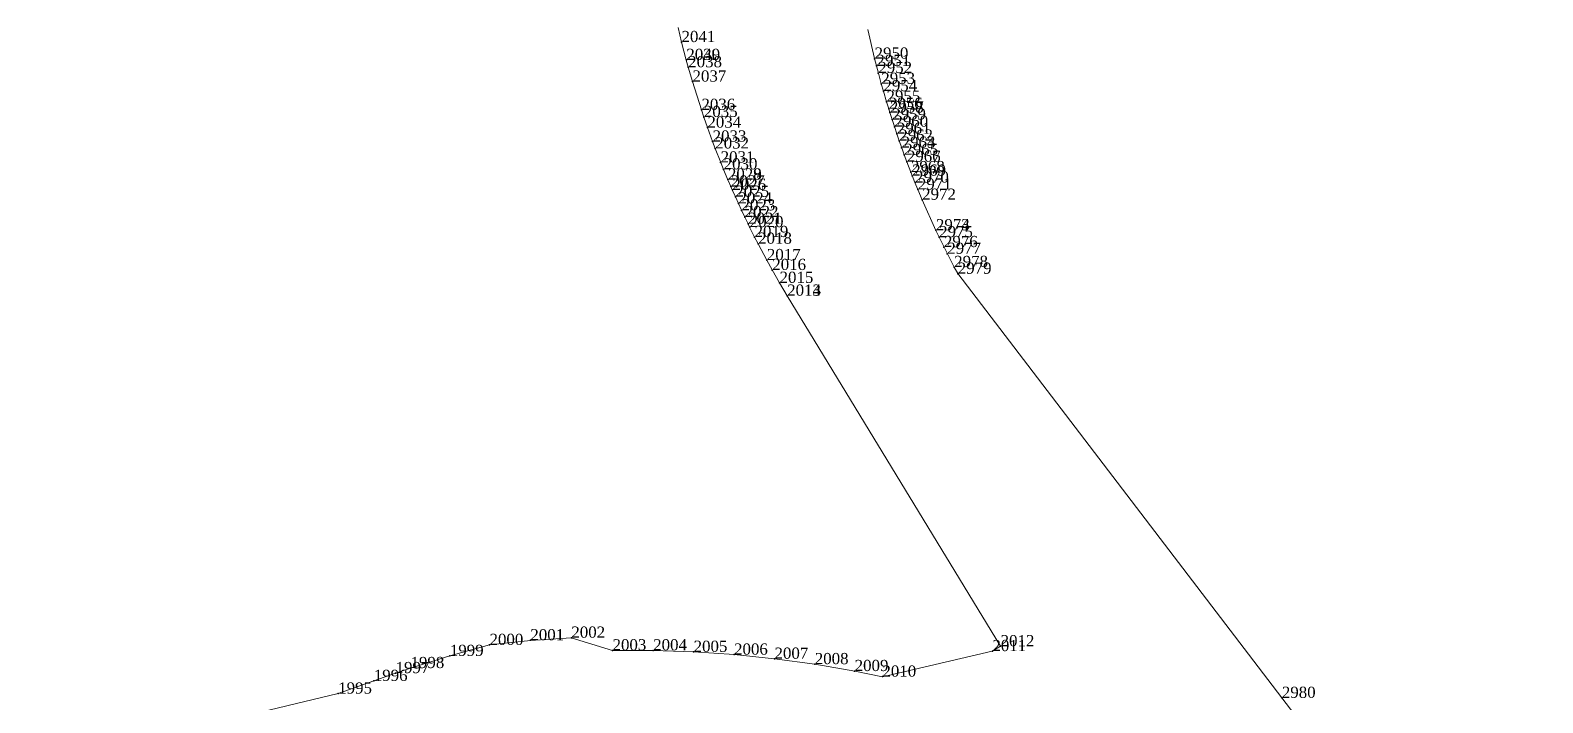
# Model space of a CAD drawing. Header units: metres. Extents: x 543554 to 549226, y 1840763 to 1844579.
# Drawn here: x 546846.2 to 546927.3, y 1842365.2 to 1842401.3 of the extents above; entities that cross this region are included whole.
import ezdxf

# ---------------------------------------------------------------- set-up
doc = ezdxf.new("R2010")
doc.units = ezdxf.units.M
doc.header["$MEASUREMENT"] = 0
for name, color, linetype, lineweight in [('Level 12', 7, 'Continuous', 0), ('Level 30', 7, 'Continuous', 0), ('Level 7', 7, 'Continuous', 0)]:
    doc.layers.add(name, color=color, linetype=linetype, lineweight=lineweight)
doc.styles.add('Style-Vntime', font='Vntime.shx')

# ---------------------------------------------------------------- blocks, each defined once
blk = doc.blocks.new('DDCT')
at = {"layer": 'Level 7', "color": 3, "linetype": 'Continuous', "lineweight": 30}
blk.add_point((0, 0), dxfattribs=at)
blk = doc.blocks.new('SHMIA_1994')
at = {"layer": 'Level 12', "color": 2, "linetype": 'Continuous', "lineweight": 0, "style": 'Style-Vntime'}
blk.add_text('1995', height=0.6, dxfattribs=at).set_placement((0, 0))
blk = doc.blocks.new('SHMIA_1995')
at = {"layer": 'Level 12', "color": 2, "linetype": 'Continuous', "lineweight": 0, "style": 'Style-Vntime'}
blk.add_text('1996', height=0.6, dxfattribs=at).set_placement((0, 0))
blk = doc.blocks.new('SHMIA_1996')
at = {"layer": 'Level 12', "color": 2, "linetype": 'Continuous', "lineweight": 0, "style": 'Style-Vntime'}
blk.add_text('1997', height=0.6, dxfattribs=at).set_placement((0, 0))
blk = doc.blocks.new('SHMIA_1997')
at = {"layer": 'Level 12', "color": 2, "linetype": 'Continuous', "lineweight": 0, "style": 'Style-Vntime'}
blk.add_text('1998', height=0.6, dxfattribs=at).set_placement((0, 0))
blk = doc.blocks.new('SHMIA_1998')
at = {"layer": 'Level 12', "color": 2, "linetype": 'Continuous', "lineweight": 0, "style": 'Style-Vntime'}
blk.add_text('1999', height=0.6, dxfattribs=at).set_placement((0, 0))
blk = doc.blocks.new('SHMIA_1999')
at = {"layer": 'Level 12', "color": 2, "linetype": 'Continuous', "lineweight": 0, "style": 'Style-Vntime'}
blk.add_text('2000', height=0.6, dxfattribs=at).set_placement((0, 0))
blk = doc.blocks.new('SHMIA_2000')
at = {"layer": 'Level 12', "color": 2, "linetype": 'Continuous', "lineweight": 0, "style": 'Style-Vntime'}
blk.add_text('2001', height=0.6, dxfattribs=at).set_placement((0, 0))
blk = doc.blocks.new('SHMIA_2001')
at = {"layer": 'Level 12', "color": 2, "linetype": 'Continuous', "lineweight": 0, "style": 'Style-Vntime'}
blk.add_text('2002', height=0.6, dxfattribs=at).set_placement((0, 0))
blk = doc.blocks.new('SHMIA_2002')
at = {"layer": 'Level 12', "color": 2, "linetype": 'Continuous', "lineweight": 0, "style": 'Style-Vntime'}
blk.add_text('2003', height=0.6, dxfattribs=at).set_placement((0, 0))
blk = doc.blocks.new('SHMIA_2003')
at = {"layer": 'Level 12', "color": 2, "linetype": 'Continuous', "lineweight": 0, "style": 'Style-Vntime'}
blk.add_text('2004', height=0.6, dxfattribs=at).set_placement((0, 0))
blk = doc.blocks.new('SHMIA_2004')
at = {"layer": 'Level 12', "color": 2, "linetype": 'Continuous', "lineweight": 0, "style": 'Style-Vntime'}
blk.add_text('2005', height=0.6, dxfattribs=at).set_placement((0, 0))
blk = doc.blocks.new('SHMIA_2005')
at = {"layer": 'Level 12', "color": 2, "linetype": 'Continuous', "lineweight": 0, "style": 'Style-Vntime'}
blk.add_text('2006', height=0.6, dxfattribs=at).set_placement((0, 0))
blk = doc.blocks.new('SHMIA_2006')
at = {"layer": 'Level 12', "color": 2, "linetype": 'Continuous', "lineweight": 0, "style": 'Style-Vntime'}
blk.add_text('2007', height=0.6, dxfattribs=at).set_placement((0, 0))
blk = doc.blocks.new('SHMIA_2007')
at = {"layer": 'Level 12', "color": 2, "linetype": 'Continuous', "lineweight": 0, "style": 'Style-Vntime'}
blk.add_text('2008', height=0.6, dxfattribs=at).set_placement((0, 0))
blk = doc.blocks.new('SHMIA_2008')
at = {"layer": 'Level 12', "color": 2, "linetype": 'Continuous', "lineweight": 0, "style": 'Style-Vntime'}
blk.add_text('2009', height=0.6, dxfattribs=at).set_placement((0, 0))
blk = doc.blocks.new('SHMIA_2009')
at = {"layer": 'Level 12', "color": 2, "linetype": 'Continuous', "lineweight": 0, "style": 'Style-Vntime'}
blk.add_text('2010', height=0.6, dxfattribs=at).set_placement((0, 0))
blk = doc.blocks.new('SHMIA_2010')
at = {"layer": 'Level 12', "color": 2, "linetype": 'Continuous', "lineweight": 0, "style": 'Style-Vntime'}
blk.add_text('2011', height=0.6, dxfattribs=at).set_placement((0, 0))
blk = doc.blocks.new('SHMIA_2011')
at = {"layer": 'Level 12', "color": 2, "linetype": 'Continuous', "lineweight": 0, "style": 'Style-Vntime'}
blk.add_text('2012', height=0.6, dxfattribs=at).set_placement((0, 0))
blk = doc.blocks.new('SHMIA_2012')
at = {"layer": 'Level 12', "color": 2, "linetype": 'Continuous', "lineweight": 0, "style": 'Style-Vntime'}
blk.add_text('2013', height=0.6, dxfattribs=at).set_placement((0, 0))
blk = doc.blocks.new('SHMIA_2013')
at = {"layer": 'Level 12', "color": 2, "linetype": 'Continuous', "lineweight": 0, "style": 'Style-Vntime'}
blk.add_text('2014', height=0.6, dxfattribs=at).set_placement((0, 0))
blk = doc.blocks.new('SHMIA_2014')
at = {"layer": 'Level 12', "color": 2, "linetype": 'Continuous', "lineweight": 0, "style": 'Style-Vntime'}
blk.add_text('2015', height=0.6, dxfattribs=at).set_placement((0, 0))
blk = doc.blocks.new('SHMIA_2015')
at = {"layer": 'Level 12', "color": 2, "linetype": 'Continuous', "lineweight": 0, "style": 'Style-Vntime'}
blk.add_text('2016', height=0.6, dxfattribs=at).set_placement((0, 0))
blk = doc.blocks.new('SHMIA_2016')
at = {"layer": 'Level 12', "color": 2, "linetype": 'Continuous', "lineweight": 0, "style": 'Style-Vntime'}
blk.add_text('2017', height=0.6, dxfattribs=at).set_placement((0, 0))
blk = doc.blocks.new('SHMIA_2017')
at = {"layer": 'Level 12', "color": 2, "linetype": 'Continuous', "lineweight": 0, "style": 'Style-Vntime'}
blk.add_text('2018', height=0.6, dxfattribs=at).set_placement((0, 0))
blk = doc.blocks.new('SHMIA_2018')
at = {"layer": 'Level 12', "color": 2, "linetype": 'Continuous', "lineweight": 0, "style": 'Style-Vntime'}
blk.add_text('2019', height=0.6, dxfattribs=at).set_placement((0, 0))
blk = doc.blocks.new('SHMIA_2019')
at = {"layer": 'Level 12', "color": 2, "linetype": 'Continuous', "lineweight": 0, "style": 'Style-Vntime'}
blk.add_text('2020', height=0.6, dxfattribs=at).set_placement((0, 0))
blk = doc.blocks.new('SHMIA_2020')
at = {"layer": 'Level 12', "color": 2, "linetype": 'Continuous', "lineweight": 0, "style": 'Style-Vntime'}
blk.add_text('2021', height=0.6, dxfattribs=at).set_placement((0, 0))
blk = doc.blocks.new('SHMIA_2021')
at = {"layer": 'Level 12', "color": 2, "linetype": 'Continuous', "lineweight": 0, "style": 'Style-Vntime'}
blk.add_text('2022', height=0.6, dxfattribs=at).set_placement((0, 0))
blk = doc.blocks.new('SHMIA_2022')
at = {"layer": 'Level 12', "color": 2, "linetype": 'Continuous', "lineweight": 0, "style": 'Style-Vntime'}
blk.add_text('2023', height=0.6, dxfattribs=at).set_placement((0, 0))
blk = doc.blocks.new('SHMIA_2023')
at = {"layer": 'Level 12', "color": 2, "linetype": 'Continuous', "lineweight": 0, "style": 'Style-Vntime'}
blk.add_text('2024', height=0.6, dxfattribs=at).set_placement((0, 0))
blk = doc.blocks.new('SHMIA_2024')
at = {"layer": 'Level 12', "color": 2, "linetype": 'Continuous', "lineweight": 0, "style": 'Style-Vntime'}
blk.add_text('2025', height=0.6, dxfattribs=at).set_placement((0, 0))
blk = doc.blocks.new('SHMIA_2025')
at = {"layer": 'Level 12', "color": 2, "linetype": 'Continuous', "lineweight": 0, "style": 'Style-Vntime'}
blk.add_text('2026', height=0.6, dxfattribs=at).set_placement((0, 0))
blk = doc.blocks.new('SHMIA_2026')
at = {"layer": 'Level 12', "color": 2, "linetype": 'Continuous', "lineweight": 0, "style": 'Style-Vntime'}
blk.add_text('2027', height=0.6, dxfattribs=at).set_placement((0, 0))
blk = doc.blocks.new('SHMIA_2027')
at = {"layer": 'Level 12', "color": 2, "linetype": 'Continuous', "lineweight": 0, "style": 'Style-Vntime'}
blk.add_text('2028', height=0.6, dxfattribs=at).set_placement((0, 0))
blk = doc.blocks.new('SHMIA_2028')
at = {"layer": 'Level 12', "color": 2, "linetype": 'Continuous', "lineweight": 0, "style": 'Style-Vntime'}
blk.add_text('2029', height=0.6, dxfattribs=at).set_placement((0, 0))
blk = doc.blocks.new('SHMIA_2029')
at = {"layer": 'Level 12', "color": 2, "linetype": 'Continuous', "lineweight": 0, "style": 'Style-Vntime'}
blk.add_text('2030', height=0.6, dxfattribs=at).set_placement((0, 0))
blk = doc.blocks.new('SHMIA_2030')
at = {"layer": 'Level 12', "color": 2, "linetype": 'Continuous', "lineweight": 0, "style": 'Style-Vntime'}
blk.add_text('2031', height=0.6, dxfattribs=at).set_placement((0, 0))
blk = doc.blocks.new('SHMIA_2031')
at = {"layer": 'Level 12', "color": 2, "linetype": 'Continuous', "lineweight": 0, "style": 'Style-Vntime'}
blk.add_text('2032', height=0.6, dxfattribs=at).set_placement((0, 0))
blk = doc.blocks.new('SHMIA_2032')
at = {"layer": 'Level 12', "color": 2, "linetype": 'Continuous', "lineweight": 0, "style": 'Style-Vntime'}
blk.add_text('2033', height=0.6, dxfattribs=at).set_placement((0, 0))
blk = doc.blocks.new('SHMIA_2033')
at = {"layer": 'Level 12', "color": 2, "linetype": 'Continuous', "lineweight": 0, "style": 'Style-Vntime'}
blk.add_text('2034', height=0.6, dxfattribs=at).set_placement((0, 0))
blk = doc.blocks.new('SHMIA_2034')
at = {"layer": 'Level 12', "color": 2, "linetype": 'Continuous', "lineweight": 0, "style": 'Style-Vntime'}
blk.add_text('2035', height=0.6, dxfattribs=at).set_placement((0, 0))
blk = doc.blocks.new('SHMIA_2035')
at = {"layer": 'Level 12', "color": 2, "linetype": 'Continuous', "lineweight": 0, "style": 'Style-Vntime'}
blk.add_text('2036', height=0.6, dxfattribs=at).set_placement((0, 0))
blk = doc.blocks.new('SHMIA_2036')
at = {"layer": 'Level 12', "color": 2, "linetype": 'Continuous', "lineweight": 0, "style": 'Style-Vntime'}
blk.add_text('2037', height=0.6, dxfattribs=at).set_placement((0, 0))
blk = doc.blocks.new('SHMIA_2037')
at = {"layer": 'Level 12', "color": 2, "linetype": 'Continuous', "lineweight": 0, "style": 'Style-Vntime'}
blk.add_text('2038', height=0.6, dxfattribs=at).set_placement((0, 0))
blk = doc.blocks.new('SHMIA_2038')
at = {"layer": 'Level 12', "color": 2, "linetype": 'Continuous', "lineweight": 0, "style": 'Style-Vntime'}
blk.add_text('2039', height=0.6, dxfattribs=at).set_placement((0, 0))
blk = doc.blocks.new('SHMIA_2039')
at = {"layer": 'Level 12', "color": 2, "linetype": 'Continuous', "lineweight": 0, "style": 'Style-Vntime'}
blk.add_text('2040', height=0.6, dxfattribs=at).set_placement((0, 0))
blk = doc.blocks.new('SHMIA_2040')
at = {"layer": 'Level 12', "color": 2, "linetype": 'Continuous', "lineweight": 0, "style": 'Style-Vntime'}
blk.add_text('2041', height=0.6, dxfattribs=at).set_placement((0, 0))
blk = doc.blocks.new('SHMIA_2949')
at = {"layer": 'Level 12', "color": 2, "linetype": 'Continuous', "lineweight": 0, "style": 'Style-Vntime'}
blk.add_text('2950', height=0.6, dxfattribs=at).set_placement((0, 0))
blk = doc.blocks.new('SHMIA_2950')
at = {"layer": 'Level 12', "color": 2, "linetype": 'Continuous', "lineweight": 0, "style": 'Style-Vntime'}
blk.add_text('2951', height=0.6, dxfattribs=at).set_placement((0, 0))
blk = doc.blocks.new('SHMIA_2951')
at = {"layer": 'Level 12', "color": 2, "linetype": 'Continuous', "lineweight": 0, "style": 'Style-Vntime'}
blk.add_text('2952', height=0.6, dxfattribs=at).set_placement((0, 0))
blk = doc.blocks.new('SHMIA_2952')
at = {"layer": 'Level 12', "color": 2, "linetype": 'Continuous', "lineweight": 0, "style": 'Style-Vntime'}
blk.add_text('2953', height=0.6, dxfattribs=at).set_placement((0, 0))
blk = doc.blocks.new('SHMIA_2953')
at = {"layer": 'Level 12', "color": 2, "linetype": 'Continuous', "lineweight": 0, "style": 'Style-Vntime'}
blk.add_text('2954', height=0.6, dxfattribs=at).set_placement((0, 0))
blk = doc.blocks.new('SHMIA_2954')
at = {"layer": 'Level 12', "color": 2, "linetype": 'Continuous', "lineweight": 0, "style": 'Style-Vntime'}
blk.add_text('2955', height=0.6, dxfattribs=at).set_placement((0, 0))
blk = doc.blocks.new('SHMIA_2955')
at = {"layer": 'Level 12', "color": 2, "linetype": 'Continuous', "lineweight": 0, "style": 'Style-Vntime'}
blk.add_text('2956', height=0.6, dxfattribs=at).set_placement((0, 0))
blk = doc.blocks.new('SHMIA_2956')
at = {"layer": 'Level 12', "color": 2, "linetype": 'Continuous', "lineweight": 0, "style": 'Style-Vntime'}
blk.add_text('2957', height=0.6, dxfattribs=at).set_placement((0, 0))
blk = doc.blocks.new('SHMIA_2957')
at = {"layer": 'Level 12', "color": 2, "linetype": 'Continuous', "lineweight": 0, "style": 'Style-Vntime'}
blk.add_text('2958', height=0.6, dxfattribs=at).set_placement((0, 0))
blk = doc.blocks.new('SHMIA_2958')
at = {"layer": 'Level 12', "color": 2, "linetype": 'Continuous', "lineweight": 0, "style": 'Style-Vntime'}
blk.add_text('2959', height=0.6, dxfattribs=at).set_placement((0, 0))
blk = doc.blocks.new('SHMIA_2959')
at = {"layer": 'Level 12', "color": 2, "linetype": 'Continuous', "lineweight": 0, "style": 'Style-Vntime'}
blk.add_text('2960', height=0.6, dxfattribs=at).set_placement((0, 0))
blk = doc.blocks.new('SHMIA_2960')
at = {"layer": 'Level 12', "color": 2, "linetype": 'Continuous', "lineweight": 0, "style": 'Style-Vntime'}
blk.add_text('2961', height=0.6, dxfattribs=at).set_placement((0, 0))
blk = doc.blocks.new('SHMIA_2961')
at = {"layer": 'Level 12', "color": 2, "linetype": 'Continuous', "lineweight": 0, "style": 'Style-Vntime'}
blk.add_text('2962', height=0.6, dxfattribs=at).set_placement((0, 0))
blk = doc.blocks.new('SHMIA_2962')
at = {"layer": 'Level 12', "color": 2, "linetype": 'Continuous', "lineweight": 0, "style": 'Style-Vntime'}
blk.add_text('2963', height=0.6, dxfattribs=at).set_placement((0, 0))
blk = doc.blocks.new('SHMIA_2963')
at = {"layer": 'Level 12', "color": 2, "linetype": 'Continuous', "lineweight": 0, "style": 'Style-Vntime'}
blk.add_text('2964', height=0.6, dxfattribs=at).set_placement((0, 0))
blk = doc.blocks.new('SHMIA_2964')
at = {"layer": 'Level 12', "color": 2, "linetype": 'Continuous', "lineweight": 0, "style": 'Style-Vntime'}
blk.add_text('2965', height=0.6, dxfattribs=at).set_placement((0, 0))
blk = doc.blocks.new('SHMIA_2965')
at = {"layer": 'Level 12', "color": 2, "linetype": 'Continuous', "lineweight": 0, "style": 'Style-Vntime'}
blk.add_text('2966', height=0.6, dxfattribs=at).set_placement((0, 0))
blk = doc.blocks.new('SHMIA_2966')
at = {"layer": 'Level 12', "color": 2, "linetype": 'Continuous', "lineweight": 0, "style": 'Style-Vntime'}
blk.add_text('2967', height=0.6, dxfattribs=at).set_placement((0, 0))
blk = doc.blocks.new('SHMIA_2967')
at = {"layer": 'Level 12', "color": 2, "linetype": 'Continuous', "lineweight": 0, "style": 'Style-Vntime'}
blk.add_text('2968', height=0.6, dxfattribs=at).set_placement((0, 0))
blk = doc.blocks.new('SHMIA_2968')
at = {"layer": 'Level 12', "color": 2, "linetype": 'Continuous', "lineweight": 0, "style": 'Style-Vntime'}
blk.add_text('2969', height=0.6, dxfattribs=at).set_placement((0, 0))
blk = doc.blocks.new('SHMIA_2969')
at = {"layer": 'Level 12', "color": 2, "linetype": 'Continuous', "lineweight": 0, "style": 'Style-Vntime'}
blk.add_text('2970', height=0.6, dxfattribs=at).set_placement((0, 0))
blk = doc.blocks.new('SHMIA_2970')
at = {"layer": 'Level 12', "color": 2, "linetype": 'Continuous', "lineweight": 0, "style": 'Style-Vntime'}
blk.add_text('2971', height=0.6, dxfattribs=at).set_placement((0, 0))
blk = doc.blocks.new('SHMIA_2971')
at = {"layer": 'Level 12', "color": 2, "linetype": 'Continuous', "lineweight": 0, "style": 'Style-Vntime'}
blk.add_text('2972', height=0.6, dxfattribs=at).set_placement((0, 0))
blk = doc.blocks.new('SHMIA_2972')
at = {"layer": 'Level 12', "color": 2, "linetype": 'Continuous', "lineweight": 0, "style": 'Style-Vntime'}
blk.add_text('2973', height=0.6, dxfattribs=at).set_placement((0, 0))
blk = doc.blocks.new('SHMIA_2973')
at = {"layer": 'Level 12', "color": 2, "linetype": 'Continuous', "lineweight": 0, "style": 'Style-Vntime'}
blk.add_text('2974', height=0.6, dxfattribs=at).set_placement((0, 0))
blk = doc.blocks.new('SHMIA_2974')
at = {"layer": 'Level 12', "color": 2, "linetype": 'Continuous', "lineweight": 0, "style": 'Style-Vntime'}
blk.add_text('2975', height=0.6, dxfattribs=at).set_placement((0, 0))
blk = doc.blocks.new('SHMIA_2975')
at = {"layer": 'Level 12', "color": 2, "linetype": 'Continuous', "lineweight": 0, "style": 'Style-Vntime'}
blk.add_text('2976', height=0.6, dxfattribs=at).set_placement((0, 0))
blk = doc.blocks.new('SHMIA_2976')
at = {"layer": 'Level 12', "color": 2, "linetype": 'Continuous', "lineweight": 0, "style": 'Style-Vntime'}
blk.add_text('2977', height=0.6, dxfattribs=at).set_placement((0, 0))
blk = doc.blocks.new('SHMIA_2977')
at = {"layer": 'Level 12', "color": 2, "linetype": 'Continuous', "lineweight": 0, "style": 'Style-Vntime'}
blk.add_text('2978', height=0.6, dxfattribs=at).set_placement((0, 0))
blk = doc.blocks.new('SHMIA_2978')
at = {"layer": 'Level 12', "color": 2, "linetype": 'Continuous', "lineweight": 0, "style": 'Style-Vntime'}
blk.add_text('2979', height=0.6, dxfattribs=at).set_placement((0, 0))
blk = doc.blocks.new('SHMIA_2979')
at = {"layer": 'Level 12', "color": 2, "linetype": 'Continuous', "lineweight": 0, "style": 'Style-Vntime'}
blk.add_text('2980', height=0.6, dxfattribs=at).set_placement((0, 0))

msp = doc.modelspace()

# ---------------------------------------------------------------- linework, layer by layer
at = {"layer": 'Level 30', "color": 2, "linetype": 'Continuous', "lineweight": 0, "flags": 128}
for points in [[(546846.1883, 1842361.7011), (546862.7119, 1842365.66), (546864.6163, 1842366.3405), (546865.785, 1842366.7581), (546866.5902, 1842367.0292), (546868.6969, 1842367.6835), (546870.8342, 1842368.2686), (546873.0213, 1842368.5182), (546875.2184, 1842368.6606), (546877.43, 1842367.981), (546879.6066, 1842367.9769), (546881.782, 1842367.9002), (546883.9535, 1842367.7511), (546886.1189, 1842367.5297), (546888.2757, 1842367.2362), (546890.4216, 1842366.871), (546891.9098, 1842366.5664), (546897.8054, 1842367.937), (546898.2466, 1842368.2007), (546886.8011, 1842387.0098), (546886.8011, 1842387.0099), (546886.3935, 1842387.6982), (546885.9969, 1842388.393), (546885.7068, 1842388.9182), (546885.2374, 1842389.8011), (546885.0546, 1842390.1569), (546884.7857, 1842390.6933), (546884.6975, 1842390.8728), (546884.5233, 1842391.2328), (546884.3519, 1842391.5943), (546884.1835, 1842391.9571), (546884.018, 1842392.3212), (546883.8553, 1842392.6867), (546883.7751, 1842392.8699), (546883.6169, 1842393.2372), (546883.6169, 1842393.2373), (546883.3851, 1842393.7907), (546883.2343, 1842394.1611), (546882.9415, 1842394.9056), (546882.7996, 1842395.2796), (546882.5248, 1842396.0309), (546882.3266, 1842396.5972), (546882.1982, 1842396.9761), (546881.7152, 1842398.5014), (546881.4921, 1842399.2696), (546881.3851, 1842399.655), (546881.3851, 1842399.6551), (546881.1313, 1842400.6223), (546880.9422, 1842401.3996)], [(546891.1309, 1842401.2903), (546891.4933, 1842399.732), (546891.5916, 1842399.3443), (546891.6931, 1842398.9574), (546891.8511, 1842398.3786), (546891.9603, 1842397.9938), (546892.1299, 1842397.4182), (546892.2467, 1842397.0357), (546892.3063, 1842396.8448), (546892.3063, 1842396.8447), (546892.4278, 1842396.4636), (546892.5523, 1842396.0835), (546892.6798, 1842395.7044), (546892.8103, 1842395.3263), (546892.9439, 1842394.9493), (546892.9439, 1842394.9492), (546893.0805, 1842394.5733), (546893.2201, 1842394.1985), (546893.2201, 1842394.1984), (546893.4351, 1842393.6383), (546893.5083, 1842393.4522), (546893.6568, 1842393.0808), (546893.8083, 1842392.7106), (546894.0412, 1842392.1576), (546894.7792, 1842390.516), (546894.7792, 1842390.5159), (546894.9512, 1842390.1548), (546895.2146, 1842389.6157), (546895.3938, 1842389.2581), (546895.7607, 1842388.5472), (546895.9484, 1842388.194), (546913.3444, 1842365.4285), (546927.3379, 1842347.1156)]]:
    msp.add_lwpolyline(points, dxfattribs=at)

# ---------------------------------------------------------------- block references
at = {"layer": 'Level 12', "color": 2, "linetype": 'Continuous', "lineweight": 0}
for name, p in [('SHMIA_2040', (546881.13, 1842400.62)), ('SHMIA_2038', (546881.39, 1842399.66)), ('SHMIA_2039', (546881.39, 1842399.66)), ('SHMIA_2949', (546891.49, 1842399.73)), ('SHMIA_2037', (546881.49, 1842399.27)), ('SHMIA_2950', (546891.59, 1842399.34)), ('SHMIA_2951', (546891.69, 1842398.96)), ('SHMIA_2036', (546881.72, 1842398.5)), ('SHMIA_2952', (546891.85, 1842398.38)), ('SHMIA_2953', (546891.96, 1842397.99)), ('SHMIA_2954', (546892.13, 1842397.42)), ('SHMIA_2035', (546882.2, 1842396.98)), ('SHMIA_2034', (546882.33, 1842396.6)), ('SHMIA_2955', (546892.25, 1842397.04)), ('SHMIA_2957', (546892.31, 1842396.84)), ('SHMIA_2956', (546892.31, 1842396.84)), ('SHMIA_2958', (546892.43, 1842396.46)), ('SHMIA_2033', (546882.52, 1842396.03)), ('SHMIA_2959', (546892.55, 1842396.08)), ('SHMIA_2960', (546892.68, 1842395.7)), ('SHMIA_2032', (546882.8, 1842395.28)), ('SHMIA_2031', (546882.94, 1842394.91)), ('SHMIA_2961', (546892.81, 1842395.33)), ('SHMIA_2962', (546892.94, 1842394.95)), ('SHMIA_2963', (546892.94, 1842394.95)), ('SHMIA_2030', (546883.23, 1842394.16)), ('SHMIA_2964', (546893.08, 1842394.57)), ('SHMIA_2965', (546893.22, 1842394.2)), ('SHMIA_2966', (546893.22, 1842394.2)), ('SHMIA_2029', (546883.39, 1842393.79)), ('SHMIA_2027', (546883.62, 1842393.24)), ('SHMIA_2028', (546883.62, 1842393.24)), ('SHMIA_2967', (546893.44, 1842393.64)), ('SHMIA_2968', (546893.51, 1842393.45)), ('SHMIA_2026', (546883.78, 1842392.87)), ('SHMIA_2025', (546883.86, 1842392.69)), ('SHMIA_2024', (546884.02, 1842392.32)), ('SHMIA_2969', (546893.66, 1842393.08)), ('SHMIA_2970', (546893.81, 1842392.71)), ('SHMIA_2023', (546884.18, 1842391.96)), ('SHMIA_2022', (546884.35, 1842391.59)), ('SHMIA_2971', (546894.04, 1842392.16)), ('SHMIA_2021', (546884.52, 1842391.23)), ('SHMIA_2020', (546884.7, 1842390.87)), ('SHMIA_2019', (546884.79, 1842390.69)), ('SHMIA_2018', (546885.05, 1842390.16)), ('SHMIA_2972', (546894.78, 1842390.52)), ('SHMIA_2973', (546894.78, 1842390.52)), ('SHMIA_2974', (546894.95, 1842390.15)), ('SHMIA_2017', (546885.24, 1842389.8)), ('SHMIA_2975', (546895.21, 1842389.62)), ('SHMIA_2976', (546895.39, 1842389.26)), ('SHMIA_2016', (546885.71, 1842388.92)), ('SHMIA_2015', (546886, 1842388.39)), ('SHMIA_2977', (546895.76, 1842388.55)), ('SHMIA_2014', (546886.39, 1842387.7)), ('SHMIA_2978', (546895.95, 1842388.19)), ('SHMIA_2012', (546886.8, 1842387.01)), ('SHMIA_2013', (546886.8, 1842387.01)), ('SHMIA_1999', (546870.83, 1842368.27)), ('SHMIA_2000', (546873.02, 1842368.52)), ('SHMIA_2001', (546875.22, 1842368.66)), ('SHMIA_2002', (546877.43, 1842367.98)), ('SHMIA_2003', (546879.61, 1842367.98)), ('SHMIA_2011', (546898.25, 1842368.2)), ('SHMIA_1998', (546868.7, 1842367.68)), ('SHMIA_2004', (546881.78, 1842367.9)), ('SHMIA_2005', (546883.95, 1842367.75)), ('SHMIA_2006', (546886.12, 1842367.53)), ('SHMIA_2007', (546888.28, 1842367.24)), ('SHMIA_2010', (546897.81, 1842367.94)), ('SHMIA_1996', (546865.79, 1842366.76)), ('SHMIA_1997', (546866.59, 1842367.03)), ('SHMIA_2008', (546890.42, 1842366.87)), ('SHMIA_2009', (546891.91, 1842366.57)), ('SHMIA_1994', (546862.71, 1842365.66)), ('SHMIA_1995', (546864.62, 1842366.34)), ('SHMIA_2979', (546913.34, 1842365.43))]:
    msp.add_blockref(name, p, dxfattribs=at)
at = {"layer": 'Level 7', "color": 3, "linetype": 'Continuous', "lineweight": 30}
for p in [(546881.13, 1842400.62), (546881.39, 1842399.66), (546881.39, 1842399.66), (546891.49, 1842399.73), (546881.49, 1842399.27), (546891.59, 1842399.34), (546891.69, 1842398.96), (546881.72, 1842398.5), (546891.85, 1842398.38), (546891.96, 1842397.99), (546892.13, 1842397.42), (546892.25, 1842397.04), (546882.2, 1842396.98), (546882.33, 1842396.6), (546892.31, 1842396.84), (546892.31, 1842396.84), (546892.43, 1842396.46), (546882.52, 1842396.03), (546892.55, 1842396.08), (546892.68, 1842395.7), (546882.8, 1842395.28), (546882.94, 1842394.91), (546892.81, 1842395.33), (546892.94, 1842394.95), (546892.94, 1842394.95), (546893.08, 1842394.57), (546883.23, 1842394.16), (546883.39, 1842393.79), (546893.22, 1842394.2), (546893.22, 1842394.2), (546883.62, 1842393.24), (546883.62, 1842393.24), (546893.44, 1842393.64), (546893.51, 1842393.45), (546893.66, 1842393.08), (546883.78, 1842392.87), (546883.86, 1842392.69), (546884.02, 1842392.32), (546893.81, 1842392.71), (546894.04, 1842392.16), (546884.18, 1842391.96), (546884.35, 1842391.59), (546884.52, 1842391.23), (546884.7, 1842390.87), (546884.79, 1842390.69), (546894.78, 1842390.52), (546894.78, 1842390.52), (546885.05, 1842390.16), (546885.24, 1842389.8), (546894.95, 1842390.15), (546885.71, 1842388.92), (546895.21, 1842389.62), (546895.39, 1842389.26), (546886, 1842388.39), (546895.76, 1842388.55), (546895.95, 1842388.19), (546886.39, 1842387.7), (546886.8, 1842387.01), (546886.8, 1842387.01), (546875.22, 1842368.66), (546870.83, 1842368.27), (546873.02, 1842368.52), (546877.43, 1842367.98), (546879.61, 1842367.98), (546881.78, 1842367.9), (546897.81, 1842367.94), (546898.25, 1842368.2), (546866.59, 1842367.03), (546868.7, 1842367.68), (546883.95, 1842367.75), (546886.12, 1842367.53), (546888.28, 1842367.24), (546864.62, 1842366.34), (546865.79, 1842366.76), (546890.42, 1842366.87), (546891.91, 1842366.57), (546862.71, 1842365.66), (546913.34, 1842365.43)]:
    msp.add_blockref('DDCT', p, dxfattribs=at)

doc.saveas('drawing.dxf')
